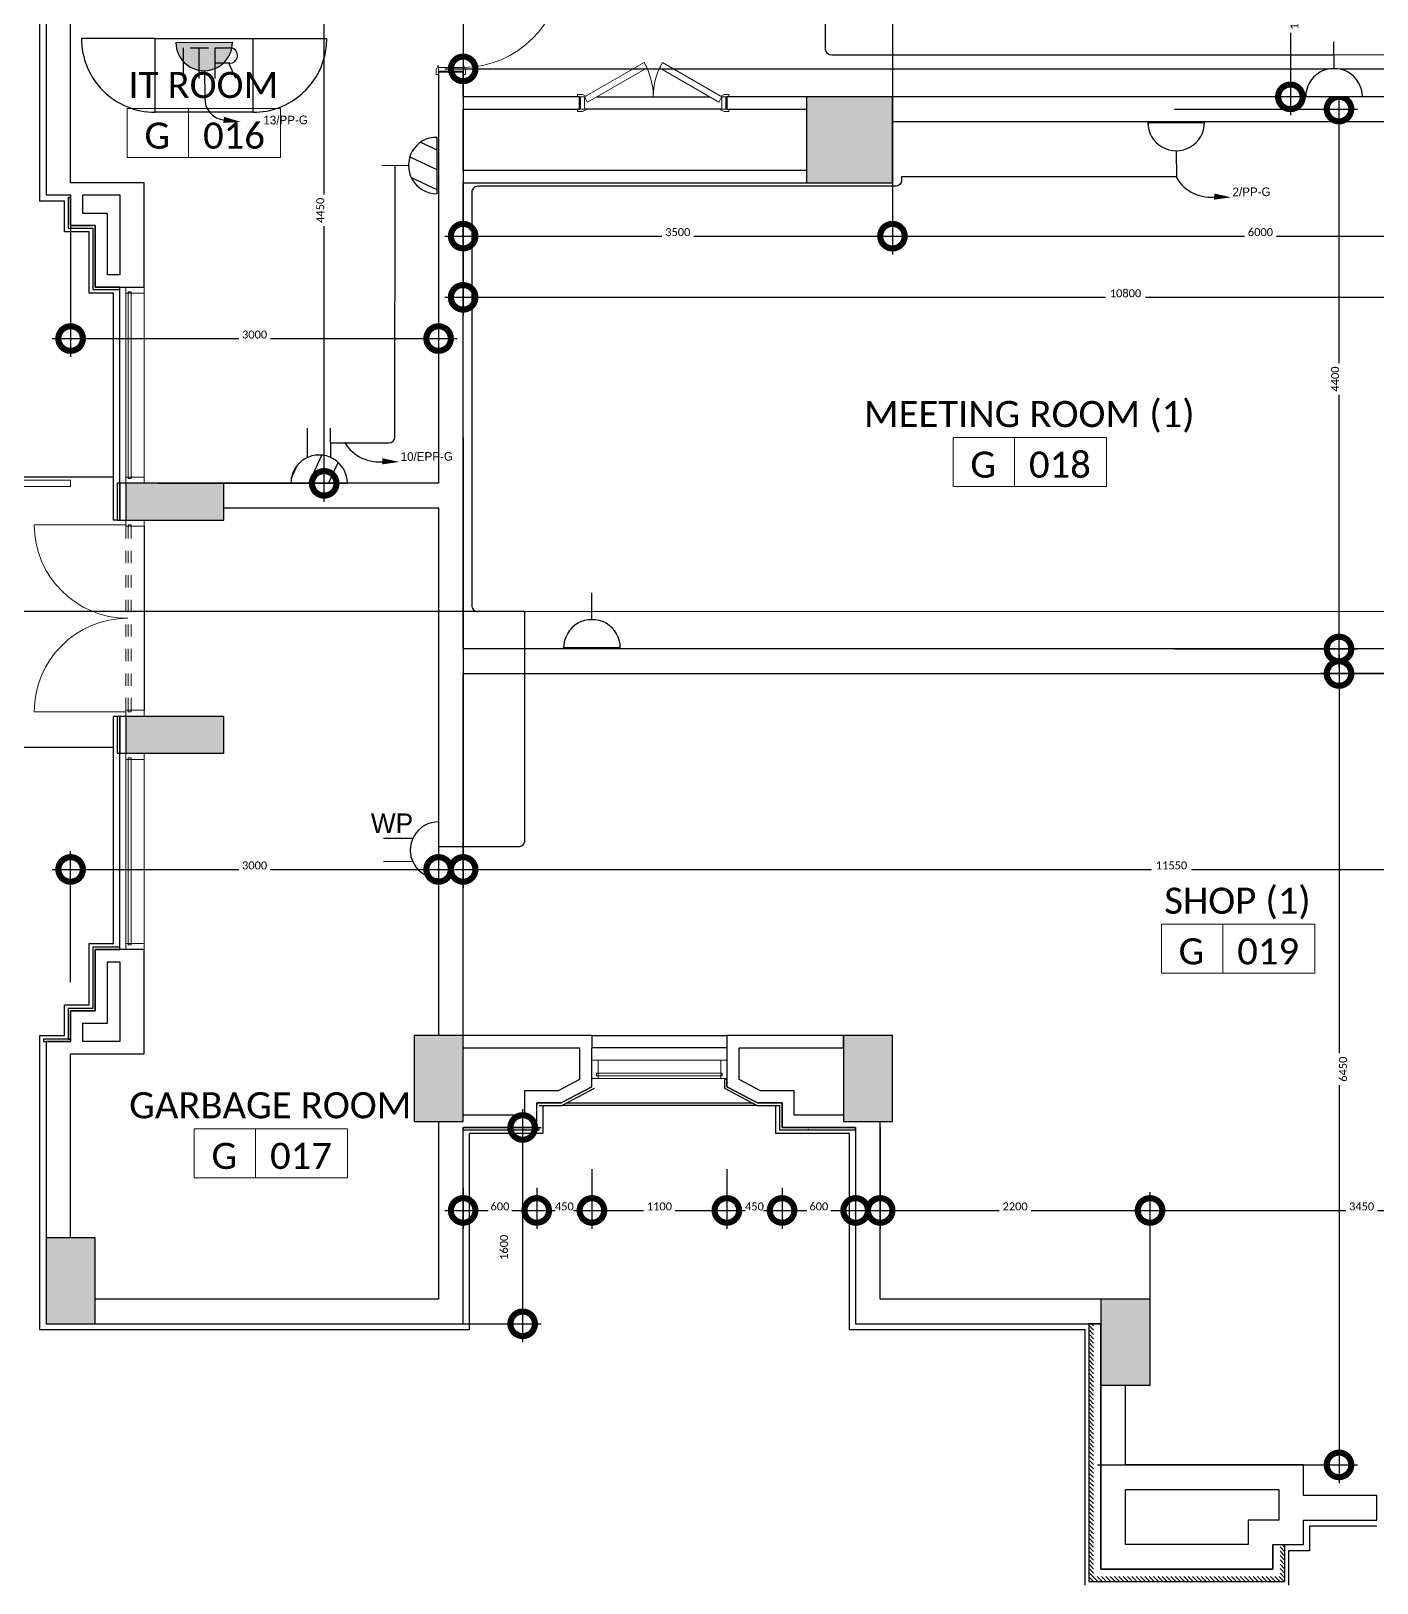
# Model space of a CAD drawing. Header units: metres. Extents: x 15.7 to 112.1, y 4.7 to 71.5.
# Drawn here: x 25.97 to 36.94, y 11.04 to 23.68 of the extents above; entities that cross this region are included whole.
import ezdxf

# ---------------------------------------------------------------- set-up
doc = ezdxf.new("R2010")
doc.units = ezdxf.units.M
doc.set_wipeout_variables(frame=1)
doc.linetypes.add('ECG_Line-Ptrn-Dash', pattern=[0.004, 0.002, -0.002])
doc.linetypes.add('ECG_Line-Ptrn-Sold', pattern=[9144.001, 9144, -0.001])
doc.layers.get('0').update_dxf_attribs({"color": 3})
doc.layers.add('00', color=252, linetype='Continuous')
doc.layers.add('E-SOCKET', color=3, linetype='Continuous')
for name, color, linetype, lineweight in [('A-DETL-GENF', 92, 'Continuous', 13), ('A-DETL-MBND', 5, 'ECG_Line-Ptrn-Dash', 9), ('A-DIM', 7, 'Continuous', 5), ('A-DOOR', 5, 'Continuous', 5), ('A-ELEV', 1, 'ECG_Line-Ptrn-Sold', 9), ('A-FLOR-HRAL', 1, 'Continuous', 9), ('A-TEXT', 7, 'ECG_Line-Ptrn-Sold', 13), ('A-TONE', 40, 'ECG_Line-Ptrn-Sold', 50), ('A-WIN', 4, 'ECG_Line-Ptrn-Sold', 5), ('E-ELEC-EQPM', 71, 'Continuous', 25)]:
    doc.layers.add(name, color=color, linetype=linetype, lineweight=lineweight)
doc.styles.add('Calibri', font='calibri.ttf', dxfattribs={"height": 0.212639})
doc.dimstyles.new('ECG_Dimn-Detl-100', dxfattribs={"dimscale": 0.3048, "dimtxt": 0.25, "dimasz": 1.312336, "dimexe": 0.492126, "dimexo": 0.0625, "dimgap": 0, "dimtad": 1, "dimdec": 0, "dimlfac": 1000, "dimzin": 0, "dimdsep": 46, "dimtxsty": 'Calibri', "dimblk1": 'DOTSMALL', "dimblk2": 'DOTSMALL', "dimsah": 1, "dimcen": 0.09, "dimdle": 0.492126, "dimazin": 0, "dimtfac": 1, "dimtdec": 4, "dimtix": 1, "dimtmove": 0, "dimatfit": 3, "dimfxl": 0.492126, "dimfxlon": 1, "dimtvp": 1, "dimtolj": 1, "dimtzin": 0, "dimarcsym": 2})
doc.dimstyles.new('ECG_Dimn-Detl-100_1', dxfattribs={"dimscale": 0.3048, "dimtxt": 0.25, "dimasz": 1.312336, "dimexe": 0.492126, "dimexo": 0.0625, "dimgap": 0, "dimtad": 1, "dimdec": 0, "dimlfac": 1000, "dimzin": 0, "dimdsep": 46, "dimtxsty": 'Calibri', "dimblk1": 'DOTSMALL', "dimblk2": 'DOTSMALL', "dimsah": 1, "dimcen": 0.09, "dimdle": 0.492126, "dimazin": 0, "dimtfac": 1, "dimtdec": 4, "dimtix": 1, "dimtmove": 2, "dimatfit": 3, "dimfxl": 0.492126, "dimfxlon": 1, "dimtvp": 1, "dimtolj": 1, "dimtzin": 0, "dimarcsym": 2})
doc.dimstyles.new('ECG_Dimn-Detl-100_2', dxfattribs={"dimscale": 0.3048, "dimtxt": 0.25, "dimasz": 1.312336, "dimexe": 0.492126, "dimexo": 0.0625, "dimgap": 0, "dimtad": 1, "dimdec": 0, "dimlfac": 1000, "dimzin": 0, "dimdsep": 46, "dimtxsty": 'Calibri', "dimblk1": 'DOTSMALL', "dimblk2": 'DOTSMALL', "dimsah": 1, "dimcen": 0.09, "dimdle": 0.492126, "dimazin": 0, "dimtfac": 1, "dimtdec": 4, "dimtix": 1, "dimtmove": 0, "dimatfit": 3, "dimfxl": 0.492126, "dimfxlon": 1, "dimtvp": 1, "dimtolj": 1, "dimtzin": 0, "dimarcsym": 2})
pattern_1 = [(135, (0, 0), (-0.01767767, -0.01767767), [])]
pattern_2 = [(0, (0, 0), (0.406, 0.102), [0.034, -0.271, 0.034, -0.271, -1.626]), (0, (0, 0), (0.406, 0.102), [-0.61, 0.034, -0.576, 0.034, -0.271, -0.711]), (0, (0, 0), (0.406, 0.102), [-1.524, 0.034, -0.17, 0.034, -0.474]), (120, (0.152, 0.051), (-0.2913346, 0.30060631), [0.034, -0.271, 0.034, -0.271, -1.626]), (120, (0.152, 0.051), (-0.2913346, 0.30060631), [-0.61, 0.034, -0.576, 0.034, -0.271, -0.711]), (120, (0.152, 0.051), (-0.2913346, 0.30060631), [-1.524, 0.034, -0.17, 0.034, -0.474]), (240, (0.203, 0.254), (-0.1146654, -0.40260631), [0.034, -0.271, 0.034, -0.271, -1.626]), (240, (0.203, 0.254), (-0.1146654, -0.40260631), [-0.61, 0.034, -0.576, 0.034, -0.271, -0.711]), (240, (0.203, 0.254), (-0.1146654, -0.40260631), [-1.524, 0.034, -0.17, 0.034, -0.474])]

# ---------------------------------------------------------------- blocks, each defined once
blk = doc.blocks.new('ECG_ Door-Single Leaf-Steel - 900x2200 mm-3096168-GROUND FLOOR PLAN')
at = {"layer": 'A-DOOR'}
for p, q in [((-0.467, 0.12), (-0.427, 0.12)), ((-0.467, 0.1), (-0.467, 0.12)), ((-0.397, 0.1), (-0.45, 0.1)), ((-0.442, 0.1), (-0.41, 0.1)), ((-0.442, -0.1), (-0.442, 0.1)), ((-0.427, 0.12), (-0.401, 0.106)), ((-0.41, 0.1), (-0.41, -0.1)), ((0.45, 0.1), (0.397, 0.1)), ((0.401, 0.106), (0.427, 0.12)), ((0.41, 0.1), (0.442, 0.1)), ((0.41, -0.1), (0.41, 0.1)), ((0.427, 0.12), (0.467, 0.12)), ((0.442, 0.1), (0.442, -0.1)), ((0.467, 0.12), (0.467, 0.1)), ((-0.467, -0.12), (-0.467, -0.1)), ((-0.427, -0.12), (-0.467, -0.12)), ((-0.45, -0.1), (-0.397, -0.1)), ((-0.41, -0.1), (-0.442, -0.1)), ((-0.401, -0.106), (-0.427, -0.12)), ((0.34, -0.1), (0.39, -0.1)), ((0.34, -0.9), (0.34, -0.1)), ((0.34, -0.1), (0.34, -0.9)), ((0.39, -0.1), (0.34, -0.1)), ((0.39, -0.1), (0.39, -0.9)), ((0.39, -0.9), (0.39, -0.1)), ((0.397, -0.1), (0.45, -0.1)), ((0.427, -0.12), (0.401, -0.106)), ((0.442, -0.1), (0.41, -0.1)), ((0.467, -0.12), (0.427, -0.12)), ((0.467, -0.1), (0.467, -0.12)), ((0.39, -0.9), (0.34, -0.9)), ((0.34, -0.9), (0.39, -0.9))]:
    blk.add_line(p, q, dxfattribs=at)
for centre, radius, start, end in [((-0.405, 0.099), 0.00806, 7.125, 60.2551), ((0.405, 0.099), 0.00806, 119.7449, 172.875), ((0.39, -0.1), 0.8, 180, 270), ((-0.405, -0.099), 0.00806, 299.7449, 352.875), ((0.405, -0.099), 0.00806, 187.125, 240.2551)]:
    blk.add_arc(centre, radius, start, end, dxfattribs=at)
blk = doc.blocks.new('ECG_Door_Double Leaves-Cabient - 39__1200x2000 _GCR_  mm-2589077-GROUND FLOOR PLAN')
at = {"layer": 'A-DOOR'}
for p, q in [((-0.075, 0.33), (-0.56, 0.05)), ((-0.56, 0.05), (-0.075, 0.33)), ((-0.535, 0.007), (-0.05, 0.287)), ((-0.05, 0.287), (-0.535, 0.007)), ((-0.05, 0.287), (-0.075, 0.33)), ((-0.075, 0.33), (-0.05, 0.287)), ((0.075, 0.33), (0.05, 0.287)), ((0.05, 0.287), (0.075, 0.33)), ((0.05, 0.287), (0.535, 0.007)), ((0.535, 0.007), (0.05, 0.287)), ((0.56, 0.05), (0.075, 0.33)), ((0.075, 0.33), (0.56, 0.05)), ((-0.577, 0.07), (-0.617, 0.07)), ((-0.617, 0.07), (-0.617, 0.05)), ((-0.6, 0.05), (-0.56, 0.05)), ((-0.56, 0.05), (-0.592, 0.05)), ((-0.592, 0.05), (-0.592, -0.05)), ((-0.551, 0.056), (-0.577, 0.07)), ((-0.56, 0.05), (-0.535, 0.007)), ((-0.535, 0.007), (-0.56, 0.05)), ((-0.56, -0.05), (-0.56, 0.05)), ((0.535, 0.007), (0.56, 0.05)), ((0.56, 0.05), (0.535, 0.007)), ((0.577, 0.07), (0.551, 0.056)), ((0.56, 0.05), (0.6, 0.05)), ((0.56, 0.05), (0.56, -0.05)), ((0.592, 0.05), (0.56, 0.05)), ((0.617, 0.07), (0.577, 0.07)), ((0.592, -0.05), (0.592, 0.05)), ((0.617, 0.05), (0.617, 0.07)), ((-0.617, -0.05), (-0.617, -0.07)), ((-0.617, -0.07), (-0.577, -0.07)), ((-0.547, -0.05), (-0.6, -0.05)), ((-0.592, -0.05), (-0.56, -0.05)), ((-0.577, -0.07), (-0.551, -0.056)), ((0.6, -0.05), (0.547, -0.05)), ((0.551, -0.056), (0.577, -0.07)), ((0.56, -0.05), (0.592, -0.05)), ((0.577, -0.07), (0.617, -0.07)), ((0.617, -0.07), (0.617, -0.05))]:
    blk.add_line(p, q, dxfattribs=at)
for centre, radius, start, end in [((-0.56, 0.05), 0.56, 360, 30), ((0.56, 0.05), 0.56, 150, 180), ((-0.555, -0.049), 0.00806, 299.7449, 352.875), ((0.555, -0.049), 0.00806, 187.125, 240.2551)]:
    blk.add_arc(centre, radius, start, end, dxfattribs=at)
blk = doc.blocks.new('Rectangular Mullion - ECG-LEFT-END-MULION-DETAIL-3108399-GROUND FLOOR PLAN')
at = {"layer": 'A-ELEV'}
for p, q in [((31.594, 15.297), (30.594, 15.297)), ((30.594, 15.167), (30.594, 15.191)), ((30.594, 15.191), (31.594, 15.191)), ((31.594, 15.191), (31.594, 15.167)), ((31.594, 15.167), (30.594, 15.167)), ((31.594, 15.147), (30.594, 15.147))]:
    blk.add_line(p, q, dxfattribs=at)
blk = doc.blocks.new('Rectangular Mullion - ECG-RIGHT-END-MULION-DETAIL-V74-GROUND FLOOR PLAN')
at = {"layer": 'A-WIN'}
for p, q in [((-0.05, 0.012), (-0.05, 0.032)), ((-0.05, 0.032), (0, 0.032)), ((-0.038, 0.012), (-0.05, 0.012)), ((-0.038, -0.012), (-0.038, 0.012)), ((0, 0.032), (0, -0.118)), ((-0.05, -0.118), (-0.05, -0.012)), ((-0.05, -0.012), (-0.038, -0.012)), ((0, -0.118), (-0.05, -0.118))]:
    blk.add_line(p, q, dxfattribs=at)
blk = doc.blocks.new('Rectangular Mullion - ECG-LEFT-END-MULION-DETAIL-3108404-GROUND FLOOR PLAN')
at = {"layer": 'A-WIN'}
for p, q in [((0, 0.032), (-0.05, 0.032)), ((-0.05, 0.032), (-0.05, 0.012)), ((-0.05, 0.012), (-0.038, 0.012)), ((-0.038, 0.012), (-0.038, -0.012)), ((0, -0.118), (0, 0.032)), ((-0.05, -0.012), (-0.05, -0.118)), ((-0.038, -0.012), (-0.05, -0.012)), ((-0.05, -0.118), (0, -0.118))]:
    blk.add_line(p, q, dxfattribs=at)
blk = doc.blocks.new('Railing - Railing-3161135-GROUND FLOOR PLAN')
at = {"layer": 'A-FLOR-HRAL'}
for p, q in [((24.619, 20.022), (26.294, 20.022)), ((24.619, 17.847), (24.619, 20.022)), ((26.294, 20.022), (26.294, 19.972)), ((24.669, 19.972), (26.294, 19.972)), ((24.669, 17.847), (24.669, 19.972)), ((24.619, 16.347), (24.619, 17.847)), ((24.669, 16.347), (24.669, 17.847)), ((24.669, 16.347), (24.619, 16.347))]:
    blk.add_line(p, q, dxfattribs=at)
blk = doc.blocks.new('M_Door-Curtain-Wall-Double-Storefront - M_Door-Curtain-Wall-Double-Storefront-3390258-GROUND FLOOR PLAN')
at = {"layer": 'A-DOOR'}
for p, q in [((-0.762, 0.032), (-0.762, 0.778)), ((0.762, 0.032), (0.762, 0.778))]:
    blk.add_line(p, q, dxfattribs=at)
for centre, start, end in [((-0.762, 0.016), 0, 90), ((0.762, 0.016), 90, 180)]:
    blk.add_arc(centre, 0.762, start, end, dxfattribs=at)
blk = doc.blocks.new('Rectangular Mullion - ECG-LEFT-END-MULION-DETAIL-V73-GROUND FLOOR PLAN')
at = {"layer": 'A-DETL-MBND'}
for p, q in [((93.8, 58.747), (93.824, 58.747)), ((93.8, 57.247), (93.8, 58.747)), ((93.824, 58.747), (93.824, 57.247)), ((93.844, 58.747), (93.844, 57.247)), ((93.824, 57.247), (93.8, 57.247))]:
    blk.add_line(p, q, dxfattribs=at)
blk = doc.blocks.new('Rectangular Mullion - ECG-RIGHT-END-MULION-DETAIL-3147775-GROUND FLOOR PLAN')
at = {"layer": 'A-WIN'}
for p, q in [((-0.05, 0.012), (-0.05, 0.032)), ((-0.05, 0.032), (0, 0.032)), ((-0.038, 0.012), (-0.05, 0.012)), ((-0.038, -0.012), (-0.038, 0.012)), ((0, 0.032), (0, -0.118)), ((-0.05, -0.118), (-0.05, -0.012)), ((-0.05, -0.012), (-0.038, -0.012)), ((0, -0.118), (-0.05, -0.118))]:
    blk.add_line(p, q, dxfattribs=at)
blk = doc.blocks.new('Rectangular Mullion - ECG-LEFT-END-MULION-DETAIL-3147777-GROUND FLOOR PLAN')
at = {"layer": 'A-WIN'}
for p, q in [((0, 0.032), (-0.05, 0.032)), ((-0.05, 0.032), (-0.05, 0.012)), ((-0.05, 0.012), (-0.038, 0.012)), ((-0.038, 0.012), (-0.038, -0.012)), ((0, -0.118), (0, 0.032)), ((-0.05, -0.012), (-0.05, -0.118)), ((-0.038, -0.012), (-0.05, -0.012)), ((-0.05, -0.118), (0, -0.118))]:
    blk.add_line(p, q, dxfattribs=at)
blk = doc.blocks.new('Rectangular Mullion - ECG-LEFT-END-MULION-DETAIL-2110308-GROUND FLOOR PLAN')
at = {"layer": 'A-ELEV'}
for p, q in [((72.844, 18.947), (72.844, 17.447)), ((72.95, 18.947), (72.974, 18.947)), ((72.95, 17.447), (72.95, 18.947)), ((72.974, 18.947), (72.974, 17.447)), ((72.994, 18.947), (72.994, 17.447)), ((72.974, 17.447), (72.95, 17.447))]:
    blk.add_line(p, q, dxfattribs=at)
blk = doc.blocks.new('Rectangular Mullion - ECG-RIGHT-END-MULION-DETAIL-3268372-GROUND FLOOR PLAN')
at = {"layer": 'A-WIN'}
for p, q in [((-0.05, 0.012), (-0.05, 0.032)), ((-0.05, 0.032), (0, 0.032)), ((-0.038, 0.012), (-0.05, 0.012)), ((-0.038, -0.012), (-0.038, 0.012)), ((0, 0.032), (0, -0.118)), ((-0.05, -0.118), (-0.05, -0.012)), ((-0.05, -0.012), (-0.038, -0.012)), ((0, -0.118), (-0.05, -0.118))]:
    blk.add_line(p, q, dxfattribs=at)
blk = doc.blocks.new('Rectangular Mullion - ECG-LEFT-END-MULION-DETAIL-3044803-GROUND FLOOR PLAN')
at = {"layer": 'A-WIN'}
for p, q in [((0, 0.032), (-0.05, 0.032)), ((-0.05, 0.032), (-0.05, 0.012)), ((-0.05, 0.012), (-0.038, 0.012)), ((-0.038, 0.012), (-0.038, -0.012)), ((0, -0.118), (0, 0.032)), ((-0.05, -0.012), (-0.05, -0.118)), ((-0.038, -0.012), (-0.05, -0.012)), ((-0.05, -0.118), (0, -0.118))]:
    blk.add_line(p, q, dxfattribs=at)
blk = doc.blocks.new('ECG_G-Tag-Room - ECG_G-Tag-Room-Engl-1568319-GROUND FLOOR PLAN')
at = {"layer": 'A-TEXT'}
for p, q in [((-0.00625, 0), (-0.00625, -0.004)), ((0.00625, 0), (-0.00625, 0)), ((-0.00125, -0.004), (-0.00125, 0)), ((0.00625, 0), (0.00625, -0.004)), ((0.00625, -0.004), (-0.00625, -0.004))]:
    blk.add_line(p, q, dxfattribs=at)
blk = doc.blocks.new('_DotSmall')
at = {"color": 0, "linetype": 'ByBlock', "const_width": 0.5}
blk.add_lwpolyline([(-0.0625, 0, 1), (0.0625, 0, 1)], format="xyb", close=True, dxfattribs=at)
blk = doc.blocks.new('SS')
at = {"color": 3}
blk.add_wipeout([(-0.231, 0), (-0.222, 0.062), (-0.202, 0.111), (-0.167, 0.159), (-0.126, 0.193), (-0.069, 0.22), (-0.025, 0.229), (0.05, 0.225), (0.112, 0.201), (0.155, 0.171), (0.195, 0.123), (0.218, 0.077), (0.229, 0.025), (0.229, 0)], dxfattribs=at)
at = {"layer": 'E-SOCKET', "color": 3}
for points in [[(0, 0.231), (-0.002, 0.449)], [(0.231, 0), (-0.231, 0)]]:
    blk.add_lwpolyline(points, dxfattribs=at)
blk.add_arc((0, 0), 0.231, 359.9102, 180.0898, dxfattribs=at)
blk = doc.blocks.new('ESS')
at = {"color": 3}
blk.add_wipeout([(-0.231, 0), (-0.222, 0.062), (-0.202, 0.111), (-0.167, 0.16), (-0.126, 0.194), (-0.069, 0.22), (-0.025, 0.23), (0.05, 0.226), (0.112, 0.202), (0.155, 0.171), (0.195, 0.124), (0.218, 0.077), (0.229, 0.026), (0.229, 0)], dxfattribs=at)
h = blk.add_hatch()
h.set_pattern_fill('ANSI31', color=3, scale=0.04614, angle=20)
h.paths.add_polyline_path([(0.231, 0, 1.001569), (-0.231, 0)])
at = {"layer": 'E-SOCKET', "color": 3}
for points in [[(0, 0.231), (-0.002, 0.449)], [(0.231, 0), (-0.231, 0)]]:
    blk.add_lwpolyline(points, dxfattribs=at)
blk.add_arc((0, 0), 0.231, 359.9102, 180.0898, dxfattribs=at)
blk = doc.blocks.new('EDS')
h = blk.add_hatch()
h.set_pattern_fill('ANSI31', color=3, scale=0.04614, angle=20)
h.set_pattern_definition([(65, (-0.00138, 0.00036), (-0.13277, 0.06191), [])])
h.paths.add_polyline_path([(0.229, 0, 1.001569), (-0.232, 0)])
at = {"layer": 'E-SOCKET', "color": 3}
for points in [[(-0.095, 0.211), (-0.094, 0.449)], [(0.094, 0.211), (0.093, 0.449)], [(0.231, 0), (-0.231, 0)]]:
    blk.add_lwpolyline(points, dxfattribs=at)
blk.add_arc((0, 0), 0.231, 359.9102, 180.0898, dxfattribs=at)
blk = doc.blocks.new('ECG_DATA_RACK  42U _ 600X800 - with Two Door open - DATA RACK 600X800 42U-2343143-GROUND FLOOR PLAN - LOW CURRENT  SYSTEMS')
at = {"layer": 'A-DETL-GENF', "color": 162, "lineweight": 25}
for p, q in [((-301, 400), (-301, 1000)), ((-155, 400), (-301, 400)), ((-301, -400), (-301, 400)), ((145, 400), (-155, 400)), ((299, 400), (145, 400)), ((299, 400), (299, -400)), ((24, 258), (-101, 202)), ((-226, 91), (-226, 210)), ((-101, 210), (-101, 91)), ((-155, 91), (-226, 91)), ((-226, -113), (-226, 37)), ((24, 91), (-155, 91)), ((-155, -39), (-226, -39)), ((-153, -39), (-155, -39)), ((24, -39), (-152, -39)), ((-155, -169), (-226, -169)), ((-152, -169), (-155, -169)), ((24, -169), (-152, -169)), ((-301, -400), (-301, -1000)), ((-155, -400), (-301, -400)), ((-152, -400), (-154, -400)), ((143, -400), (-152, -400)), ((145, -400), (143, -400)), ((299, -400), (145, -400))]:
    blk.add_line(p, q, dxfattribs=at)
for centre, radius, start, end in [((-301, 400), 600, 75.826, 90), ((-301, 400), 600, 41.7943, 75.826), ((-301, 400), 600, 360, 41.7943), ((-163, 210), 62.6, 81.6107, 180), ((-163, 210), 62.6, 0, 81.6107), ((-301, -400), 600, 270, 0)]:
    blk.add_arc(centre, radius, start, end, dxfattribs=at)
blk = doc.blocks.new('PS')
at = {"layer": 'E-SOCKET'}
h = blk.add_hatch(color=3, dxfattribs=at)
h.dxf.hatch_style = 1
h.paths.add_polyline_path([(0.231, 0.03, 1.001569), (-0.231, 0.03)])
at = {"layer": 'E-SOCKET', "color": 3}
for points in [[(0, 0.261), (-0.001, 0.479)], [(0.231, 0.03), (-0.231, 0.03)]]:
    blk.add_lwpolyline(points, dxfattribs=at)
blk.add_arc((0, 0.03), 0.231, 359.9102, 180.0898, dxfattribs=at)

msp = doc.modelspace()

# ---------------------------------------------------------------- hatches: boundary and pattern name
h = msp.add_hatch()
h.set_pattern_fill('ANSI31', color=3, scale=0.04614, angle=110)
h.set_pattern_definition([(155, (29.29393, 17.00674), (-0.06191, -0.13277), [])])
edge = h.paths.add_edge_path()
edge.add_arc((29.2939, 17.0081), 0.2307, 165.48801, 269.99998)
edge.add_line((29.2939, 16.7774), (29.2939, 16.776))
edge.add_arc((29.2936, 17.0067), 0.2307, 165.13377, 270.08981, ccw=False)
at = {"layer": '00'}
for points in [[(32.9939, 22.4473), (32.9939, 23.1473), (32.2939, 23.1473), (32.2939, 22.4473)], [(27.3186, 19.6973), (27.5439, 19.6973), (27.5439, 19.9973), (26.7439, 19.9973), (26.7439, 19.6973)], [(26.7439, 17.7973), (27.5439, 17.7973), (27.5439, 18.0973), (26.7439, 18.0973)], [(29.4939, 14.7973), (29.4939, 15.4973), (29.0939, 15.4973), (29.0939, 14.7973), (29.2939, 14.7973)], [(32.5939, 14.7973), (32.9939, 14.7973), (32.9939, 15.4973), (32.5939, 15.4973), (32.5939, 14.8473)], [(26.4939, 13.1473), (26.4939, 13.8473), (26.0939, 13.8473), (26.0939, 13.1473)], [(35.0939, 12.6473), (35.0939, 13.3473), (34.6939, 13.3473), (34.6939, 12.6473), (34.8939, 12.6473)]]:
    msp.add_hatch(color=256, dxfattribs=at).paths.add_polyline_path(points, flags=0)
h = msp.add_hatch(dxfattribs=at)
h.set_pattern_fill('FP_3', color=256, style=0, pattern_type=2)
h.set_pattern_definition(pattern_2)
h.paths.add_polyline_path([(31.8803, 14.9323), (31.891, 14.9323), (31.6289, 15.0702), (31.6289, 15.0645), (31.8518, 14.9473)], flags=0)
h = msp.add_hatch(dxfattribs=at)
h.set_pattern_fill('FP_3', color=256, style=0, pattern_type=2)
h.set_pattern_definition(pattern_2)
h.paths.add_polyline_path([(30.1139, 14.7273), (30.1139, 14.7323), (29.4939, 14.7323), (29.4939, 14.7273), (29.5041, 14.7273)], flags=0)
h = msp.add_hatch(dxfattribs=at)
h.set_pattern_fill('FP_3', color=256, style=0, pattern_type=2)
h.set_pattern_definition(pattern_2)
h.paths.add_polyline_path([(32.4182, 14.7273), (32.6939, 14.7273), (32.6939, 14.7323), (32.0739, 14.7323), (32.0739, 14.7273)], flags=0)
h = msp.add_hatch(dxfattribs=at)
h.set_pattern_fill('FP_2', color=256, style=0, pattern_type=2)
h.set_pattern_definition(pattern_1)
h.paths.add_polyline_path([(34.5939, 11.0873), (34.6339, 11.0873), (34.6339, 13.1473), (34.5939, 13.1473), (34.5939, 11.1473)], flags=0)
h = msp.add_hatch(dxfattribs=at)
h.set_pattern_fill('FP_2', color=256, style=0, pattern_type=2)
h.set_pattern_definition(pattern_1)
h.paths.add_polyline_path([(36.1939, 11.0473), (36.1939, 11.3473), (36.1539, 11.3473), (36.1539, 11.0473)], flags=0)
h = msp.add_hatch(dxfattribs=at)
h.set_pattern_fill('FP_2', color=256, style=0, pattern_type=2)
h.set_pattern_definition(pattern_1)
h.paths.add_polyline_path([(36.1539, 11.0473), (36.1539, 11.0873), (34.5939, 11.0873), (34.5939, 11.0473), (36.0939, 11.0473)], flags=0)
at = {"layer": 'A-TONE'}
h = msp.add_hatch(dxfattribs=at)
h.set_pattern_fill('FP_3', color=256, style=0, pattern_type=2)
h.set_pattern_definition(pattern_2)
h.paths.add_polyline_path([(26.4789, 21.5823), (26.4789, 22.0823), (26.4739, 22.0823), (26.4739, 21.5823)], flags=0)
h = msp.add_hatch(dxfattribs=at)
h.set_pattern_fill('FP_3', color=256, style=0, pattern_type=2)
h.set_pattern_definition(pattern_2)
h.paths.add_polyline_path([(26.5901, 21.5773), (26.6939, 21.5773), (26.6939, 21.5823), (26.4739, 21.5823), (26.4739, 21.5773)], flags=0)
h = msp.add_hatch(dxfattribs=at)
h.set_pattern_fill('FP_3', color=256, style=0, pattern_type=2)
h.set_pattern_definition(pattern_2)
h.paths.add_polyline_path([(26.6739, 17.7973), (26.6789, 17.7973), (26.6789, 18.0973), (26.6739, 18.0973)], flags=0)
h.paths.add_polyline_path([(26.6739, 19.6973), (26.6789, 19.6973), (26.6789, 19.9973), (26.6739, 19.9973)], flags=0)
h = msp.add_hatch(dxfattribs=at)
h.set_pattern_fill('FP_3', color=256, style=0, pattern_type=2)
h.set_pattern_definition(pattern_2)
h.paths.add_polyline_path([(26.0739, 15.4623), (26.2939, 15.4623), (26.2939, 15.4673), (26.0739, 15.4673)], flags=0)
h = msp.add_hatch(dxfattribs=at)
h.set_pattern_fill('FP_3', color=256, style=0, pattern_type=2)
h.set_pattern_definition(pattern_2)
h.paths.add_polyline_path([(30.1139, 14.9273), (30.2981, 14.9273), (30.3076, 14.9323), (30.1089, 14.9323), (30.1089, 14.9273)], flags=0)
h = msp.add_hatch(dxfattribs=at)
h.set_pattern_fill('FP_3', color=256, style=0, pattern_type=2)
h.set_pattern_definition(pattern_2)
h.paths.add_polyline_path([(31.8898, 14.9273), (32.0789, 14.9273), (32.0789, 14.9323), (31.8803, 14.9323)], flags=0)

# ---------------------------------------------------------------- linework, layer by layer
for points, format in [([(27.68, 22.9427, 0, 0.05, 0), (27.5421, 22.9598, 0.05, 0.05, 0)], "xyseb"), ([(35.7555, 22.3286, 0, 0.05, 0), (35.6166, 22.334, 0.05, 0.05, 0)], "xyseb"), ([(29.9939, 18.9523), (29.9939, 17.0843, -0.4142136), (29.9439, 17.0343), (29.2939, 17.0343)], "xyb")]:
    msp.add_lwpolyline(points, format=format)
at = {"color": 1}
msp.add_lwpolyline([(28.9734, 20.1715, 0, 0.05, 0), (28.8345, 20.1769, 0.05, 0.05, 0)], format="xyseb", dxfattribs=at)
msp.add_lwpolyline([(29.2943, 17.2388), (29.2943, 16.7774)])
msp.add_arc((28.8087, 20.4992), 0.3274, 210.43533, 279.08913, dxfattribs=at)
at = {"layer": '00'}
for p, q in [((26.0439, 22.2973), (26.0439, 24.6973)), ((26.0939, 23.9473), (26.0939, 22.3473)), ((26.2939, 22.4473), (26.2939, 23.9473)), ((29.4939, 23.3473), (29.2939, 23.3473)), ((29.2939, 23.3473), (29.2939, 19.9973)), ((29.4939, 23.1473), (29.4939, 23.3473)), ((30.4439, 23.1473), (29.4939, 23.1473)), ((30.4439, 23.0473), (30.4439, 23.1473)), ((30.5839, 23.1473), (31.5039, 23.1473)), ((30.5839, 23.1473), (31.5039, 23.1473)), ((32.2939, 23.1473), (31.6439, 23.1473)), ((31.6439, 23.1473), (31.6439, 23.0473)), ((32.9939, 23.1473), (32.2939, 23.1473)), ((32.2939, 23.1473), (32.2939, 23.0473)), ((32.9939, 22.9473), (32.9939, 23.1473)), ((38.9939, 23.1473), (32.9939, 23.1473)), ((29.4939, 23.0473), (30.4439, 23.0473)), ((29.4939, 22.5473), (29.4939, 23.0473)), ((31.5909, 23.0473), (30.4969, 23.0473)), ((31.6439, 23.0473), (32.2939, 23.0473)), ((32.2939, 23.0473), (32.2939, 22.5473)), ((32.9939, 22.4473), (32.9939, 22.9473)), ((32.9939, 22.9473), (38.9939, 22.9473)), ((32.2939, 22.5473), (29.4939, 22.5473)), ((32.2939, 22.5473), (32.2939, 22.4473)), ((26.8939, 22.4473), (26.2939, 22.4473)), ((26.8939, 21.5973), (26.8939, 22.4473)), ((29.4939, 18.6473), (29.4939, 22.4473)), ((29.4939, 22.4473), (32.2939, 22.4473)), ((32.2939, 22.4473), (32.9939, 22.4473)), ((26.2439, 22.2973), (26.0439, 22.2973)), ((26.0939, 22.3473), (26.2939, 22.3473)), ((26.2439, 22.0473), (26.2439, 22.2973)), ((26.2939, 22.3273), (26.2739, 22.3273)), ((26.2739, 22.3273), (26.2739, 22.0773)), ((26.2939, 22.3473), (26.2939, 22.0973)), ((26.2939, 22.0973), (26.2939, 22.3273)), ((26.3939, 22.1973), (26.3939, 22.3473)), ((26.3939, 22.3473), (26.6939, 22.3473)), ((26.6939, 22.3473), (26.6939, 21.6973)), ((26.5939, 22.1973), (26.3939, 22.1973)), ((26.5939, 21.6973), (26.5939, 22.1973)), ((26.4439, 22.0473), (26.2439, 22.0473)), ((26.2739, 22.0773), (26.4739, 22.0773)), ((26.2939, 22.0973), (26.4739, 22.0973)), ((26.4739, 22.0973), (26.2939, 22.0973)), ((26.4439, 21.5473), (26.4439, 22.0473)), ((26.4739, 22.0773), (26.4739, 21.5773)), ((26.4939, 22.0973), (26.4789, 22.0973)), ((26.4939, 22.0973), (26.4939, 21.5973)), ((26.4939, 21.5973), (26.4939, 22.0973)), ((26.6939, 21.6973), (26.5939, 21.6973)), ((26.6439, 21.5473), (26.4439, 21.5473)), ((26.4739, 21.5773), (26.6939, 21.5773)), ((26.4939, 21.5973), (26.5939, 21.5973)), ((26.6939, 21.5973), (26.4939, 21.5973)), ((26.5939, 21.5973), (26.8939, 21.5973)), ((26.6439, 19.6973), (26.6439, 21.5473)), ((26.6939, 21.5773), (26.6939, 21.5973)), ((26.6939, 19.9973), (26.6939, 21.5773)), ((26.6439, 20.0473), (24.5939, 20.0473)), ((26.6939, 19.9973), (26.6739, 19.9973)), ((26.6739, 19.9973), (26.6739, 19.6973)), ((26.7439, 19.9973), (26.6939, 19.9973)), ((26.6939, 19.9973), (26.6939, 19.6973)), ((26.6939, 19.6973), (26.6939, 19.9973)), ((27.5439, 19.9973), (26.7439, 19.9973)), ((26.7439, 19.9973), (26.7439, 19.6973)), ((29.2939, 19.9973), (27.5439, 19.9973)), ((27.5439, 19.7973), (27.5439, 19.9973)), ((27.5439, 19.7973), (29.2939, 19.7973)), ((27.5439, 19.6973), (27.5439, 19.7973)), ((29.2939, 19.7973), (29.2939, 15.4973)), ((26.6739, 19.6973), (26.6439, 19.6973)), ((26.6739, 19.6973), (26.6939, 19.6973)), ((26.6939, 19.6973), (26.7439, 19.6973)), ((26.7439, 19.6973), (27.5439, 19.6973)), ((26.8939, 19.6473), (26.8939, 18.1473)), ((29.9939, 18.9523), (15.6625, 18.9523)), ((39.7939, 18.6473), (29.4939, 18.6473)), ((29.4939, 18.4473), (39.7939, 18.4473)), ((29.4939, 15.3973), (29.4939, 18.4473)), ((26.6439, 16.2473), (26.6439, 18.0973)), ((26.6739, 18.0973), (26.6439, 18.0973)), ((26.6939, 18.0973), (26.6739, 18.0973)), ((26.6739, 18.0973), (26.6739, 17.7973)), ((26.7439, 18.0973), (26.6939, 18.0973)), ((26.6939, 18.0973), (26.6939, 17.7973)), ((26.6939, 17.7973), (26.6939, 18.0973)), ((27.5439, 18.0973), (26.7439, 18.0973)), ((26.7439, 18.0973), (26.7439, 17.7973)), ((27.5439, 17.7973), (27.5439, 18.0973)), ((24.6689, 17.8473), (26.6439, 17.8473)), ((26.6739, 17.7973), (26.6939, 17.7973)), ((26.6939, 17.7973), (26.7439, 17.7973)), ((26.6939, 16.2173), (26.6939, 17.7973)), ((26.7439, 17.7973), (27.5439, 17.7973)), ((26.4439, 15.7473), (26.4439, 16.2473)), ((26.4439, 16.2473), (26.6439, 16.2473)), ((26.4739, 16.2173), (26.4739, 15.7173)), ((26.6939, 16.2173), (26.4739, 16.2173)), ((26.5939, 16.1973), (26.4939, 16.1973)), ((26.4939, 16.1973), (26.4939, 15.6973)), ((26.4939, 15.6973), (26.4939, 16.1973)), ((26.4939, 16.1973), (26.6939, 16.1973)), ((26.8939, 16.1973), (26.5939, 16.1973)), ((26.6939, 16.1973), (26.6939, 16.2173)), ((26.8939, 15.3473), (26.8939, 16.1973)), ((26.5939, 15.5973), (26.5939, 16.0973)), ((26.5939, 16.0973), (26.6939, 16.0973)), ((26.6939, 16.0973), (26.6939, 15.4473)), ((26.2439, 15.4973), (26.2439, 15.7473)), ((26.2439, 15.7473), (26.4439, 15.7473)), ((26.2739, 15.7173), (26.2739, 15.4673)), ((26.4739, 15.7173), (26.2739, 15.7173)), ((26.2939, 15.6973), (26.2939, 15.4473)), ((26.4939, 15.6973), (26.2939, 15.6973)), ((26.2939, 15.4673), (26.2939, 15.6973)), ((26.2939, 15.6973), (26.4939, 15.6973)), ((26.3939, 15.4473), (26.3939, 15.5973)), ((26.3939, 15.5973), (26.5939, 15.5973)), ((26.0439, 13.0973), (26.0439, 15.4973)), ((26.0439, 15.4973), (26.2439, 15.4973)), ((26.2939, 15.4673), (26.0739, 15.4673)), ((26.0739, 15.4673), (26.0739, 15.4473)), ((26.0739, 15.4473), (26.0939, 15.4473)), ((26.0939, 15.4473), (26.0939, 13.8473)), ((26.2939, 15.4473), (26.0939, 15.4473)), ((26.0939, 15.4473), (26.2939, 15.4473)), ((26.2739, 15.4673), (26.2939, 15.4673)), ((26.6939, 15.4473), (26.3939, 15.4473)), ((29.2939, 15.4973), (29.0939, 15.4973)), ((29.0939, 15.4973), (29.0939, 14.7973)), ((29.4939, 15.4973), (29.2939, 15.4973)), ((29.4939, 14.8473), (29.4939, 15.4973)), ((30.5453, 15.4973), (29.4939, 15.4973)), ((30.5453, 15.3973), (30.5453, 15.4973)), ((30.5453, 15.4973), (31.6439, 15.4973)), ((32.5939, 15.4973), (31.6439, 15.4973)), ((31.6439, 15.4973), (31.6439, 15.0792)), ((32.9939, 15.4973), (32.5939, 15.4973)), ((32.5939, 15.4973), (32.5939, 14.8473)), ((32.5939, 15.3973), (32.5939, 15.4973)), ((32.9939, 14.7973), (32.9939, 15.4973)), ((26.2939, 13.8473), (26.2939, 15.3473)), ((26.2939, 15.3473), (26.8939, 15.3473)), ((29.4939, 15.3973), (30.4439, 15.3973)), ((30.4439, 15.3973), (30.4439, 15.1396)), ((30.5439, 15.0792), (30.5439, 15.3973)), ((30.5439, 15.3973), (30.5453, 15.3973)), ((31.6439, 15.3973), (30.5453, 15.3973)), ((31.7439, 15.3973), (32.5939, 15.3973)), ((31.7439, 15.1396), (31.7439, 15.3973)), ((30.4439, 15.1396), (30.2684, 15.0473)), ((30.2931, 14.9473), (30.5439, 15.0792)), ((30.5439, 15.0792), (30.2931, 14.9473)), ((30.2981, 14.9273), (30.5639, 15.0671)), ((31.6439, 15.141), (31.6239, 15.141)), ((31.6239, 15.141), (31.6239, 15.0671)), ((31.6239, 15.0671), (31.6289, 15.0645)), ((31.6289, 15.0645), (31.8898, 14.9273)), ((31.6439, 15.0792), (31.6439, 15.141)), ((31.8947, 14.9473), (31.6439, 15.0792)), ((31.6439, 15.0792), (31.8947, 14.9473)), ((31.9194, 15.0473), (31.7439, 15.1396)), ((29.9939, 15.0473), (29.9939, 14.8473)), ((30.2684, 15.0473), (29.9939, 15.0473)), ((30.0939, 14.7473), (30.0939, 14.9473)), ((30.0939, 14.9473), (30.2931, 14.9473)), ((30.2931, 14.9473), (30.0939, 14.9473)), ((30.0939, 14.9473), (30.0939, 14.9273)), ((30.1139, 14.9273), (30.2981, 14.9273)), ((30.1439, 14.9273), (30.1439, 14.6973)), ((31.8898, 14.9273), (30.2981, 14.9273)), ((30.3361, 14.9473), (31.8518, 14.9473)), ((31.8518, 14.9473), (31.8803, 14.9323)), ((31.8898, 14.9273), (32.0739, 14.9273)), ((31.8947, 14.9473), (32.0939, 14.9473)), ((32.0939, 14.9473), (31.8947, 14.9473)), ((32.1939, 15.0473), (31.9194, 15.0473)), ((32.0439, 14.6973), (32.0439, 14.9273)), ((32.0739, 14.9273), (32.0739, 14.7273)), ((32.0939, 14.9473), (32.0939, 14.7473)), ((32.0939, 14.7473), (32.0939, 14.9473)), ((32.1939, 14.8473), (32.1939, 15.0473)), ((29.9939, 14.8473), (29.4939, 14.8473)), ((29.4939, 14.7973), (29.4939, 14.8473)), ((32.5939, 14.8473), (32.1939, 14.8473)), ((32.5939, 14.8473), (32.5939, 14.7973)), ((29.0939, 14.7973), (29.2939, 14.7973)), ((29.2939, 14.7973), (29.2939, 13.3473)), ((29.2939, 14.7973), (29.4939, 14.7973)), ((29.4939, 13.1473), (29.4939, 14.7473)), ((29.4939, 14.7473), (30.0939, 14.7473)), ((30.0939, 14.7473), (29.4939, 14.7473)), ((29.4939, 14.7473), (29.4939, 14.7273)), ((29.4939, 14.7273), (30.1139, 14.7273)), ((29.5439, 14.6973), (29.5439, 13.0973)), ((30.1439, 14.6973), (29.5439, 14.6973)), ((30.1139, 14.7273), (30.1139, 14.7473)), ((32.6439, 14.6973), (32.0439, 14.6973)), ((32.0739, 14.7273), (32.6939, 14.7273)), ((32.0939, 14.7473), (32.6939, 14.7473)), ((32.6939, 14.7473), (32.0939, 14.7473)), ((32.5939, 14.7973), (32.6939, 14.7973)), ((32.6439, 13.0973), (32.6439, 14.6973)), ((32.6939, 14.7973), (32.8939, 14.7973)), ((32.6939, 14.7473), (32.6939, 13.1473)), ((32.6939, 14.7273), (32.6939, 14.7473)), ((32.8939, 13.3473), (32.8939, 14.7973)), ((32.8939, 14.7973), (32.9939, 14.7973)), ((26.2939, 13.8473), (26.0939, 13.8473)), ((26.0939, 13.8473), (26.0939, 13.1473)), ((26.4939, 13.8473), (26.2939, 13.8473)), ((26.4939, 13.3473), (26.4939, 13.8473)), ((29.2939, 13.3473), (26.4939, 13.3473)), ((26.4939, 13.1473), (26.4939, 13.3473)), ((34.6939, 13.3473), (32.8939, 13.3473)), ((34.6939, 13.3473), (34.6939, 13.1473)), ((35.0939, 13.3473), (34.6939, 13.3473)), ((35.0939, 12.6473), (35.0939, 13.3473)), ((29.5439, 13.0973), (26.0439, 13.0973)), ((26.0939, 13.1473), (26.4939, 13.1473)), ((26.4939, 13.1473), (29.4939, 13.1473)), ((34.5639, 13.0973), (32.6439, 13.0973)), ((32.6939, 13.1473), (34.6939, 13.1473)), ((34.5639, 11.0173), (34.5639, 13.0973)), ((34.5939, 13.1473), (34.5939, 11.0473)), ((34.6939, 13.1473), (34.5939, 13.1473)), ((34.6939, 11.1473), (34.6939, 13.1473)), ((34.6939, 13.1473), (34.6939, 12.6473)), ((34.6939, 12.6473), (34.6939, 11.1473)), ((34.6939, 12.6473), (34.8939, 12.6473)), ((34.8939, 11.9973), (34.8939, 12.6473)), ((34.8939, 12.6473), (35.0939, 12.6473)), ((36.3439, 11.9973), (34.8939, 11.9973)), ((36.3439, 11.7473), (36.3439, 11.9973)), ((34.8939, 11.3473), (34.8939, 11.7973)), ((34.8939, 11.7973), (36.1439, 11.7973)), ((36.1439, 11.7973), (36.1439, 11.5473)), ((36.9439, 11.7473), (36.3439, 11.7473)), ((36.9439, 11.5473), (36.9439, 11.7473)), ((36.1439, 11.5473), (35.8939, 11.5473)), ((35.8939, 11.5473), (35.8939, 11.3473)), ((36.3439, 11.3473), (36.3439, 11.5473)), ((36.3439, 11.5473), (36.9439, 11.5473)), ((36.3939, 11.4973), (36.3939, 11.2973)), ((36.9439, 11.4973), (36.3939, 11.4973)), ((35.8939, 11.3473), (34.8939, 11.3473)), ((36.0939, 11.1473), (36.0939, 11.3473)), ((36.0939, 11.3473), (36.3439, 11.3473)), ((36.0939, 11.3473), (36.0939, 11.1473)), ((36.1939, 11.0473), (36.1939, 11.3473)), ((36.3939, 11.2973), (36.2239, 11.2973)), ((36.2239, 11.2973), (36.2239, 11.0173)), ((34.6939, 11.1473), (36.0939, 11.1473)), ((36.0939, 11.1473), (34.6939, 11.1473)), ((34.5939, 11.0473), (36.1939, 11.0473))]:
    msp.add_line(p, q, dxfattribs=at)
at = {"layer": 'E-SOCKET', "color": 3}
for points in [[(29.0834, 17.1025), (28.8454, 17.1013)], [(29.0834, 16.913), (28.8454, 16.9142)]]:
    msp.add_lwpolyline(points, dxfattribs=at)
msp.add_arc((29.2939, 17.0081), 0.2307, 89.91019, 270.08981, dxfattribs=at)

# ---------------------------------------------------------------- block references
at = {"color": 1}
msp.add_blockref('EDS', (28.32, 19.997), dxfattribs=at)
at = {"layer": '00'}
for name, p, rotation in [('ECG_ Door-Single Leaf-Steel - 900x2200 mm-3096168-GROUND FLOOR PLAN', (29.3939, 23.7973), 89.99999999999982), ('Rectangular Mullion - ECG-LEFT-END-MULION-DETAIL-3044803-GROUND FLOOR PLAN', (26.7759, 21.5973), 89.99999999999982), ('Rectangular Mullion - ECG-LEFT-END-MULION-DETAIL-2110308-GROUND FLOOR PLAN', (99.7379, 38.9947), 180), ('M_Door-Curtain-Wall-Double-Storefront - M_Door-Curtain-Wall-Double-Storefront-3390258-GROUND FLOOR PLAN', (26.7759, 18.8973), 90.00000000000001), ('Rectangular Mullion - ECG-LEFT-END-MULION-DETAIL-3147777-GROUND FLOOR PLAN', (26.7759, 19.6973), 90.00000000000001), ('Rectangular Mullion - ECG-LEFT-END-MULION-DETAIL-V73-GROUND FLOOR PLAN', (120.5879, 76.8947), 180), ('Rectangular Mullion - ECG-LEFT-END-MULION-DETAIL-3044803-GROUND FLOOR PLAN', (26.7759, 17.7973), 89.99999999999982), ('Rectangular Mullion - ECG-LEFT-END-MULION-DETAIL-2110308-GROUND FLOOR PLAN', (99.7379, 35.1947), 180), ('Rectangular Mullion - ECG-LEFT-END-MULION-DETAIL-3108404-GROUND FLOOR PLAN', (30.5439, 15.1793), 180)]:
    msp.add_blockref(name, p, dxfattribs=dict(at, rotation=rotation))
for name, p in [('ECG_Door_Double Leaves-Cabient - 39__1200x2000 _GCR_  mm-2589077-GROUND FLOOR PLAN', (31.0439, 23.0973)), ('Railing - Railing-3161135-GROUND FLOOR PLAN', (0, 0)), ('Rectangular Mullion - ECG-LEFT-END-MULION-DETAIL-3108399-GROUND FLOOR PLAN', (0, 0))]:
    msp.add_blockref(name, p, dxfattribs=at)
at = {"layer": '00', "xscale": 99.99999999999993, "yscale": 99.99999999999993, "zscale": 99.99999999999993}
for p in [(27.3807, 23.0524), (34.1138, 20.3707), (35.8116, 16.4041), (27.9268, 14.737)]:
    msp.add_blockref('ECG_G-Tag-Room - ECG_G-Tag-Room-Engl-1568319-GROUND FLOOR PLAN', p, dxfattribs=at)
at = {"layer": '00', "extrusion": (0, 0, -1)}
for name, p, rotation in [('Rectangular Mullion - ECG-RIGHT-END-MULION-DETAIL-3268372-GROUND FLOOR PLAN', (-26.7759, 19.9973), 270.0000000000002), ('Rectangular Mullion - ECG-RIGHT-END-MULION-DETAIL-3147775-GROUND FLOOR PLAN', (-26.7759, 18.0973), 270), ('Rectangular Mullion - ECG-RIGHT-END-MULION-DETAIL-3268372-GROUND FLOOR PLAN', (-26.7759, 16.1973), 270.0000000000002), ('Rectangular Mullion - ECG-RIGHT-END-MULION-DETAIL-V74-GROUND FLOOR PLAN', (-31.6439, 15.1793), 180)]:
    msp.add_blockref(name, p, dxfattribs=dict(at, rotation=rotation))
at = {"layer": 'E-ELEC-EQPM', "color": 162, "xscale": 0.001, "yscale": 0.001, "zscale": 0.001, "rotation": 269.9995349913658}
msp.add_blockref('ECG_DATA_RACK  42U _ 600X800 - with Two Door open - DATA RACK 600X800 42U-2343143-GROUND FLOOR PLAN - LOW CURRENT  SYSTEMS', (27.3822, 23.3205), dxfattribs=at)

# ---------------------------------------------------------------- texts
for s, p in [('13/PP-G', (27.8654, 22.9219)), ('2/PP-G', (35.7666, 22.3368))]:
    msp.add_text(s, height=0.07079, rotation=0.34512).set_placement(p)
at = {"color": 1}
msp.add_text('10/EPP-G', height=0.07079, rotation=0.34512, dxfattribs=at).set_placement((28.9846, 20.1797))
at = {"insert": (28.7417, 17.3067), "char_height": 0.16, "attachment_point": 1}
msp.add_mtext_dynamic_manual_height_columns('WP', width=0.250038, gutter_width=0.8, heights=[0], dxfattribs=at)
at = {"layer": '00', "attachment_point": 2, "line_spacing_factor": 1.156427, "style": 'Calibri'}
for s, insert, char_height, width in [('IT ROOM', (27.3758, 23.35), 0.21264, 1.485), ('\\fCalibri|b0|i0|c178|p34|;G', (27.0003, 22.9375), 0.212639, 0.255), ('016', (27.6258, 22.9375), 0.21264, 0.612), ('MEETING ROOM (1)', (34.109, 20.6684), 0.212639, 3.276), ('\\fCalibri|b0|i0|c178|p34|;G', (33.7334, 20.2558), 0.212639, 0.255), ('018', (34.359, 20.2558), 0.21264, 0.612), ('SHOP (1)', (35.8068, 16.7017), 0.21264, 1.449), ('\\fCalibri|b0|i0|c178|p34|;G', (35.4312, 16.2891), 0.212639, 0.255), ('019', (36.0568, 16.2891), 0.21264, 0.612), ('GARBAGE ROOM', (27.9219, 15.0346), 0.212639, 2.799), ('\\fCalibri|b0|i0|c178|p34|;G', (27.5464, 14.6221), 0.212639, 0.255), ('017', (28.1719, 14.6221), 0.21264, 0.612)]:
    msp.add_mtext(s, dxfattribs=dict(at, insert=insert, char_height=char_height, width=width))

# ---------------------------------------------------------------- dimensions: what is measured, and where the dimension line sits
at = {"layer": 'A-DIM'}
for base, p1, p2, dimstyle, override in [((28.3614, 24.4473), (28.2114, 19.9973), (28.2114, 24.4473), 'ECG_Dimn-Detl-100', {"dimpost": '<>', "dimfxl": 4.45}), ((36.2381, 23.1473), (36.0881, 24.4473), (36.3881, 23.1473), 'ECG_Dimn-Detl-100_2', {"dimpost": '<>', "dimfxl": 1.334166}), ((36.6346, 23.0473), (36.4846, 18.6473), (36.4846, 23.0473), 'ECG_Dimn-Detl-100', {"dimpost": '<>', "dimfxl": 4.4}), ((36.6346, 11.9973), (36.7846, 18.4473), (36.4846, 11.9973), 'ECG_Dimn-Detl-100', {"dimpost": '<>', "dimfxl": 6.456973})]:
    msp.add_linear_dim(base=base, p1=p1, p2=p2, angle=90, dimstyle=dimstyle, override=override, dxfattribs=at).render()
for base, p1, p2, dimstyle, override in [((64.6439, 23.3752), (29.4939, 23.5252), (64.6439, 23.5252), 'ECG_Dimn-Detl-100', {"dimpost": '<>', "dimfxl": 35.15}), ((32.9939, 22.0119), (29.4939, 22.1619), (32.9939, 22.1619), 'ECG_Dimn-Detl-100_2', {"dimpost": '<>', "dimfxl": 3.5}), ((38.9939, 22.0119), (32.9939, 22.1619), (38.9939, 22.1619), 'ECG_Dimn-Detl-100_2', {"dimpost": '<>', "dimfxl": 6}), ((40.2939, 21.5134), (29.4939, 21.6634), (40.2939, 21.6634), 'ECG_Dimn-Detl-100', {"dimpost": '<>', "dimfxl": 10.8}), ((29.2939, 21.1773), (26.2939, 21.3273), (29.2939, 21.3273), 'ECG_Dimn-Detl-100', {"dimpost": '<>', "dimfxl": 3}), ((29.2939, 16.8505), (26.2939, 16.7005), (29.2939, 17.0005), 'ECG_Dimn-Detl-100', {"dimpost": '<>', "dimfxl": 3.014963}), ((41.0439, 16.8505), (29.4939, 17.0005), (41.0439, 17.0005), 'ECG_Dimn-Detl-100', {"dimpost": '<>', "dimfxl": 11.55}), ((30.0939, 14.0712), (29.4939, 14.2212), (30.0939, 14.2212), 'ECG_Dimn-Detl-100', {"dimpost": '<>', "dimfxl": 0.6}), ((30.5439, 14.0712), (30.0939, 14.2212), (30.5439, 14.2212), 'ECG_Dimn-Detl-100', {"dimpost": '<>', "dimfxl": 0.45}), ((31.6439, 14.0712), (30.5439, 14.2212), (31.6439, 14.2212), 'ECG_Dimn-Detl-100', {"dimpost": '<>', "dimfxl": 1.1}), ((32.0939, 14.0712), (31.6439, 14.2212), (32.0939, 14.2212), 'ECG_Dimn-Detl-100', {"dimpost": '<>', "dimfxl": 0.45}), ((32.6939, 14.0712), (32.0939, 14.2212), (32.6939, 14.2212), 'ECG_Dimn-Detl-100', {"dimpost": '<>', "dimfxl": 0.6}), ((35.0939, 14.0712), (32.8939, 14.2212), (35.0939, 13.9212), 'ECG_Dimn-Detl-100_2', {"dimpost": '<>', "dimfxl": 2.22036}), ((38.5439, 14.0712), (35.0939, 13.9212), (38.5439, 13.9212), 'ECG_Dimn-Detl-100_2', {"dimpost": '<>', "dimfxl": 3.45})]:
    msp.add_linear_dim(base=base, p1=p1, p2=p2, dimstyle=dimstyle, override=override, dxfattribs=at).render()
msp.add_linear_dim(base=(29.9794, 14.7473), p1=(29.8294, 13.1473), p2=(29.8294, 14.7473), angle=90, location=(29.8266, 13.7707), text_rotation=90, dimstyle='ECG_Dimn-Detl-100_1', override={"dimpost": '<>', "dimfxl": 1.6}, dxfattribs=at).render()

# ---------------------------------------------------------------- next in the draw order: block references
at = {"color": 1}
for name, p, rotation in [('PS', (27.3822, 23.6215), 180.5642280098334), ('SS', (35.3069, 22.939), 180), ('ESS', (29.2792, 22.5882), 90)]:
    msp.add_blockref(name, p, dxfattribs=dict(at, rotation=rotation))
for p in [(36.5943, 23.1473), (30.544, 18.6564)]:
    msp.add_blockref('SS', p, dxfattribs=at)

# ---------------------------------------------------------------- next in the draw order: linework, layer by layer
for points in [[(36.5934, 23.487), (32.4993, 23.487, -0.4141998), (32.4493, 23.537), (32.4491, 28.0637)], [(35.3081, 22.4943), (33.0679, 22.4943), (33.0679, 22.4683, -0.4142136), (33.0179, 22.4183), (29.6144, 22.4183, 0.4142136), (29.5644, 22.3683), (29.5644, 19.0023, 0.4143008), (29.6144, 18.9523), (38.871, 18.9551)]]:
    msp.add_lwpolyline(points, format="xyb")
msp.add_lwpolyline([(55.1358, 23.4912), (36.5934, 23.487)])
msp.add_lwpolyline([(28.4137, 20.3269), (28.887, 20.3269, 0.413924), (28.937, 20.3768), (28.9392, 22.5873)], format="xyb", dxfattribs=at)
for centre, radius, start, end in [((27.5619, 23.1312), 0.1739, 176.27142, 265.5582), ((35.5907, 22.6563), 0.3274, 210.43533, 279.08913)]:
    msp.add_arc(centre, radius, start, end)

doc.saveas('drawing.dxf')
